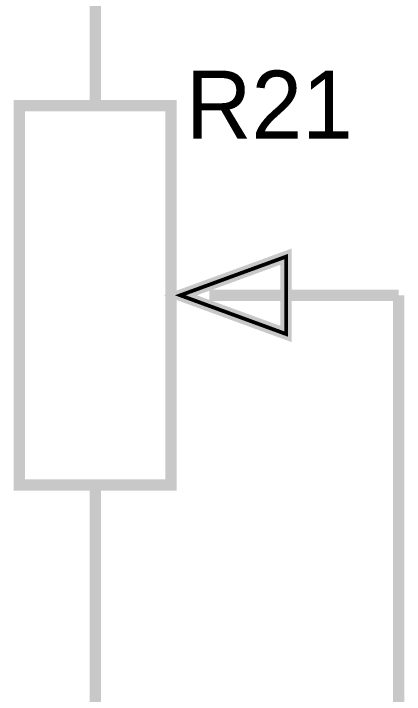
# Model space of a CAD drawing. Header units: inches. Extents: x 0 to 420, y 0 to 297.
# Drawn here: x 320.32 to 330.62, y 160.49 to 178.41 of the extents above; entities that cross this region are included whole.
import ezdxf

# ---------------------------------------------------------------- set-up
doc = ezdxf.new("R2010")
doc.units = ezdxf.units.IN
doc.layers.add('Sheet', color=255, linetype='Continuous')

msp = doc.modelspace()

# ---------------------------------------------------------------- linework, layer by layer
at = {"layer": 'Sheet', "const_width": 0.3}
for points in [[(322.47, 175.991), (322.47, 180.998)], [(325.471, 170.995), (330.466, 170.995)], [(325.471, 170.995), (327.968, 170.995)], [(330.466, 170.995), (330.466, 153.989)], [(322.47, 165.998), (322.47, 160.991)], [(322.47, 134.99), (322.47, 153.989), (322.47, 160.991)]]:
    msp.add_lwpolyline(points, dxfattribs=at)
at = {"layer": 'Sheet'}
for points, const_width in [([(320.465, 175.991), (324.463, 175.991), (324.463, 165.998), (320.465, 165.998), (320.465, 175.991)], 0.3), ([(324.709, 170.995), (327.498, 169.975), (327.498, 172.014), (324.709, 170.995), (324.709, 170.995)], 0.3), ([(324.709, 170.995), (327.498, 169.975), (327.498, 172.014), (324.709, 170.995), (324.709, 170.995)], 0.0991)]:
    msp.add_lwpolyline(points, close=True, dxfattribs=dict(at, const_width=const_width))

# ---------------------------------------------------------------- texts
msp.add_text('R21', height=1.7924, dxfattribs=at).set_placement((324.855, 175.117))

doc.saveas('drawing.dxf')
